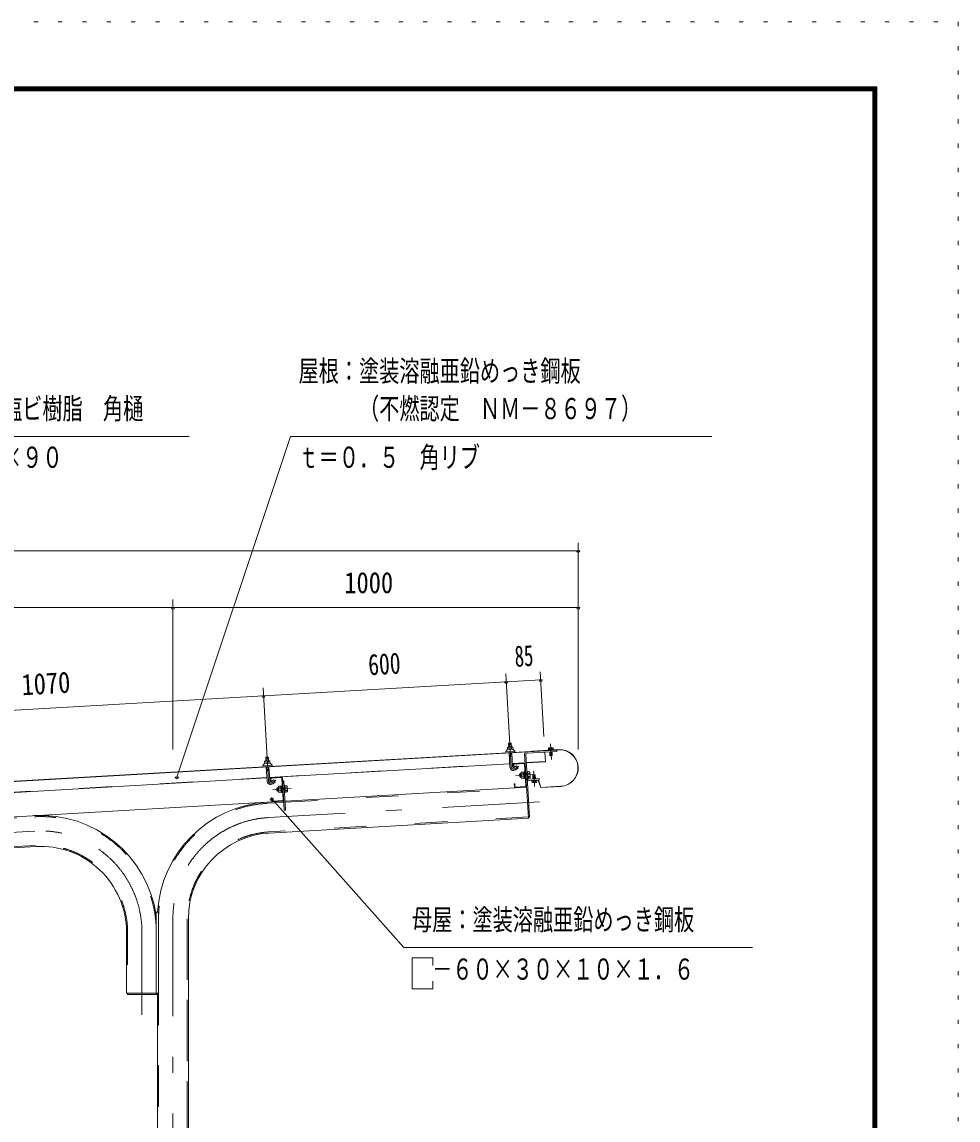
# Model space of a CAD drawing. Units: millimetres, scale not verified. Extents: x -30415 to 30412, y -14700 to 14700.
# Drawn here: x 22329 to 30412, y 5224 to 14700 of the extents above; entities that cross this region are included whole.
import ezdxf
from ezdxf.enums import TextEntityAlignment as Align

# ---------------------------------------------------------------- set-up
doc = ezdxf.new("R2010")
doc.units = ezdxf.units.MM
doc.header["$LTSCALE"] = 70
for name, pattern in [('USER2', [10, 4, -6]), ('USER3', [24, 12, -5, 2, -5]), ('USER4', [3, 0.5, -2.5])]:
    doc.linetypes.add(name, pattern=pattern)
for name, color, linetype, lineweight in [('0-6_2-0BOLD', 7, 'Continuous', 18), ('0-7_2-1HIDDEN', 3, 'USER2', 18), ('0-8_2-2CENTER', 3, 'USER3', 18), ('0-9_2-4THIN', 4, 'Continuous', 18), ('0-A_2-5DIM', 3, 'Continuous', 18), ('0-C_F-F', 5, 'Continuous', 18), ('0-D_F-E_J_ADD', 5, 'USER4', 18)]:
    doc.layers.add(name, color=color, linetype=linetype, lineweight=lineweight)
doc.styles.add('ＭＳ ゴシック', font='')
doc.styles.get('ＭＳ ゴシック').set_extended_font_data('MS Gothic')

msp = doc.modelspace()

# ---------------------------------------------------------------- linework, layer by layer
at = {"layer": '0-6_2-0BOLD'}
for p, q in [((26533.49, 8423.16), (26532.46, 8441.07)), ((26555.15, 8442.37), (26556.19, 8424.47)), ((26884.75, 8433.94), (26885.44, 8421.73)), ((26905.62, 8422.87), (26904.92, 8435.09)), ((20414.3, 8039.48), (26948.45, 8416.24)), ((24457.28, 8352.75), (24458.98, 8323.28)), ((26506.55, 8403.86), (26585.17, 8408.4)), ((26534.82, 8392.39), (26541.87, 8270.17)), ((26536.77, 8358.55), (26560.35, 8359.91)), ((26565.45, 8271.53), (26558.41, 8393.75)), ((26669.95, 8381.95), (26701.81, 7829.5)), ((26681.14, 8382.6), (26712.57, 7837.48)), ((26949.1, 8405.06), (26687.72, 8389.99)), ((26843.62, 8410.19), (26843.52, 8411.94)), ((26886.19, 8401.43), (26887.82, 8372.79)), ((26948.46, 8416.24), (26949.1, 8405.06)), ((24410.03, 8282.98), (24424.34, 8301.56)), ((24436.97, 8302.28), (24435.94, 8320.19)), ((24438.3, 8271.51), (24445.35, 8149.29)), ((24458.63, 8321.49), (24459.67, 8303.6)), ((24468.93, 8150.66), (24461.89, 8272.87)), ((24467.33, 8178.51), (26540.26, 8298.05)), ((24489.3, 8276.2), (24488.65, 8287.52)), ((26563.85, 8299.4), (26640.23, 8303.81)), ((26569.52, 8299.72), (26674.35, 8305.76)), ((26575.76, 8288.85), (26577.13, 8265.09)), ((26577.64, 8265.41), (26600.45, 8280.39)), ((26663.49, 8299.52), (26581.03, 8294.77)), ((26680.2, 8106.96), (26669.4, 8294.25)), ((26687.55, 8271.46), (26676.37, 8270.82)), ((24443.74, 8177.16), (20728.54, 7962.94)), ((24463.84, 8239.03), (24440.25, 8237.67)), ((24543.71, 8182.93), (24467.32, 8178.53)), ((24479.24, 8167.98), (24480.61, 8144.21)), ((24566.97, 8178.64), (24484.51, 8173.89)), ((24583.69, 7986.09), (24572.88, 8173.38)), ((26640.31, 8184.6), (26633.33, 8184.2)), ((26640.78, 8176.56), (26638.24, 8220.59)), ((26661.47, 8213), (26641.19, 8211.83)), ((26662.98, 8186.77), (26642.7, 8185.6)), ((26667.64, 8227.54), (26660.65, 8227.14)), ((26661.82, 8206.87), (26669.21, 8200.29)), ((26662.22, 8199.88), (26669.62, 8193.3)), ((26670.92, 8170.58), (26676.51, 8170.91)), ((26698.88, 8172.2), (26693.29, 8171.87)), ((26713.2, 8215.98), (26696.41, 8215.01)), ((26697.92, 8188.78), (26714.71, 8189.75)), ((26740.02, 8198.76), (26741.8, 8168.37)), ((26743.28, 8149.87), (26744, 8137.66)), ((26764.17, 8138.84), (26763.46, 8151.05)), ((24494.09, 8124.78), (24516.9, 8139.76)), ((24543.8, 8063.72), (24536.82, 8063.32)), ((24544.67, 8090.95), (24564.95, 8092.12)), ((24566.46, 8065.89), (24546.18, 8064.72)), ((24565.3, 8085.99), (24572.69, 8079.41)), ((24565.71, 8079.01), (24573.1, 8072.42)), ((24576.57, 8109.43), (24570.98, 8109.11)), ((24616.68, 8095.1), (24599.89, 8094.14)), ((24601.1, 7975.87), (26686.44, 8096.11)), ((24601.41, 8067.91), (24618.19, 8068.88)), ((26674.93, 8101.05), (26592.47, 8096.3)), ((20606.54, 7745.55), (24589.91, 7975.23)), ((24488.66, 8004.45), (24490.04, 7980.69)), ((24495.95, 7975.42), (24578.41, 7980.17)), ((24574.27, 8052.16), (24567.28, 8051.75)), ((26701.81, 7829.5), (24464.7, 7700.51)), ((26712.56, 7837.48), (26701.39, 7836.84)), ((23488.36, 6318.98), (23488.36, 7018.98)), ((23231.82, 6318.98), (23231.82, 6843.98)), ((23509.36, 6318.98), (23231.82, 6318.98)), ((23498.86, -882.1), (23498.86, 6318.98))]:
    msp.add_line(p, q, dxfattribs=at)
for points in [[(26567.54, 8425.13), (26566.51, 8443.03), (26563.36, 8444.61), (26524.05, 8442.34), (26521.11, 8440.41), (26522.14, 8422.51)], [(26553.8, 8473.63), (26549.65, 8477.33), (26533.92, 8476.44), (26530.21, 8472.27)], [(26531.92, 8442.8), (26530.21, 8472.27), (26553.8, 8473.63), (26555.5, 8444.15)], [(26875.35, 8421.16), (26874.66, 8433.37), (26877.61, 8435.31), (26911.85, 8437.25), (26915.01, 8435.66), (26915.7, 8423.44)], [(26971.06, 8419.29), (20414.2, 8041.23), (20425.94, 7837.53)], [(24435.39, 8321.92), (24433.69, 8351.4), (24437.4, 8355.56), (24453.13, 8356.46), (24457.28, 8352.75), (24433.69, 8351.4)], [(26585.82, 8397.08), (26585.17, 8408.4), (26568.82, 8425.2), (26520.86, 8422.44), (26506.55, 8403.86), (26507.2, 8392.55)], [(26685.53, 8306.41), (26849.06, 8315.83), (26844.27, 8399.01)], [(26738.64, 8405.89), (26738.54, 8407.64), (26963.91, 8420.63)], [(26887.82, 8372.79), (26908.79, 8373.97), (26907.16, 8402.64)], [(26908.79, 8373.97), (26905.49, 8370.28), (26891.51, 8369.49), (26887.82, 8372.79)], [(24424.34, 8301.56), (24472.3, 8304.33), (24488.65, 8287.52), (24410.03, 8282.98), (24410.68, 8271.67)], [(24471.02, 8304.25), (24469.98, 8322.15), (24466.84, 8323.73), (24427.53, 8321.46), (24424.59, 8319.53), (24425.63, 8301.63)], [(26577.13, 8265.1), (26571.54, 8264.77), (26570.17, 8288.53)], [(26600.45, 8280.39), (26613.42, 8260.64), (26590.61, 8245.65)], [(24480.61, 8144.22), (24475.02, 8143.89), (24473.65, 8167.66)], [(24516.9, 8139.76), (24503.93, 8159.51), (24481.12, 8144.52)], [(24578.47, 8173.7), (24594.35, 7898.37), (24605.53, 7899.01), (24591.03, 8150.58), (24579.84, 8149.94)], [(26638.71, 8212.55), (26631.72, 8212.15), (26633.33, 8184.2), (26627.79, 8189.13), (26626.78, 8206.61), (26631.72, 8212.15)], [(26638.24, 8220.59), (26640.43, 8224.94), (26660.71, 8226.11)], [(26640.78, 8176.56), (26643.46, 8172.49), (26663.74, 8173.66)], [(26660.65, 8227.14), (26663.8, 8172.63), (26670.78, 8173.03)], [(26670.92, 8170.58), (26667.5, 8229.99), (26673.09, 8230.31)], [(26698.88, 8172.2), (26695.46, 8231.6), (26689.87, 8231.28)], [(26695.66, 8228.13), (26712.44, 8229.1), (26715.12, 8225.02), (26717.65, 8181), (26715.46, 8176.64), (26698.68, 8175.67)], [(26701.29, 8154.82), (26794.87, 8160.22), (26794.23, 8171.4), (26700.64, 8166)], [(26711.01, 8155.38), (26711.11, 8153.63), (26787.98, 8158.07), (26809.28, 8092.68), (26982.25, 8102.66)], [(26773.54, 8151.64), (26774.26, 8139.43), (26771.31, 8137.49), (26737.07, 8135.49), (26733.91, 8137.07), (26733.19, 8149.28)], [(26762.77, 8169.58), (26760.98, 8199.99), (26757.28, 8203.28), (26743.31, 8202.46), (26740.02, 8198.76), (26760.98, 8199.99)], [(26982.14, 8104.4), (26810.53, 8094.51), (26789.23, 8159.89)], [(24531.27, 8068.25), (24530.26, 8085.73), (24535.2, 8091.27)], [(24531.27, 8068.25), (24536.82, 8063.32), (24535.2, 8091.27), (24542.19, 8091.67)], [(24564.19, 8105.23), (24543.91, 8104.06), (24541.72, 8099.71)], [(24541.72, 8099.71), (24544.26, 8055.68), (24546.94, 8051.61), (24567.22, 8052.78)], [(24567.28, 8051.75), (24564.13, 8106.26), (24571.13, 8106.66)], [(24570.98, 8109.11), (24574.41, 8049.71), (24580, 8050.03)], [(24596.77, 8051), (24602.36, 8051.32), (24598.94, 8110.72), (24593.35, 8110.4)], [(24599.14, 8107.25), (24615.92, 8108.22), (24618.6, 8104.14), (24621.14, 8060.12), (24618.95, 8055.76), (24602.16, 8054.79)], [(26586.55, 8101.57), (26585.19, 8125.32), (26579.59, 8125.01), (26580.96, 8101.24)], [(24484.45, 7980.37), (24483.07, 8004.13), (24488.66, 8004.45)], [(20595.1, 7944.01), (20621.92, 7478.95), (22447.66, 7584.22)], [(23488.36, 7018.98), (23509.36, 7018.98), (23509.36, 6318.98)], [(23765.91, 6960.27), (23765.91, -882.1), (23498.86, -882.1)], [(23491.33, 6318.98), (23491.33, 6307.78), (23239.34, 6307.78), (23239.34, 6318.98)]]:
    msp.add_lwpolyline(points, dxfattribs=at)
for points in [[(26874, 8415.47), (26917.68, 8417.95), (26917.36, 8423.54), (26873.68, 8421.06)], [(26774.88, 8157.33), (26731.2, 8154.77), (26731.53, 8149.18), (26775.21, 8151.74)]]:
    msp.add_lwpolyline(points, close=True, dxfattribs=at)
for centre, radius, start, end in [((26527.26, 8432.45), 10.06, 58.91577, 118.91577), ((26545.87, 8405.92), 37.62, 75.71207, 110.88799), ((26561.3, 8434.41), 10.06, 67.68428, 127.68428), ((26880.06, 8427.32), 8.11, 54.71553, 93.24696), ((26896.42, 8406.54), 29.79, 73.41785, 113.07829), ((26910.32, 8429.04), 8.11, 93.24696, 131.7932), ((26688.13, 8383), 18.2, 93.30186, 183.29813), ((26688.13, 8383), 7, 93.30186, 183.29478), ((26973.07, 8261.64), 159.25, 273.30022, 93.30022), ((26973.07, 8261.64), 157.5, 273.30022, 93.30005), ((24430.75, 8311.57), 10.06, 58.91577, 118.91577), ((24449.36, 8285.04), 37.62, 75.71207, 110.88799), ((24464.78, 8313.53), 10.06, 67.68428, 127.68428), ((26573.32, 8271.98), 31.5, 183.30002, 303.30002), ((26573.32, 8271.98), 7.88, 183.30002, 303.30002), ((26581.35, 8289.18), 11.2, 93.29965, 183.30174), ((26581.35, 8289.18), 5.6, 93.29744, 183.30212), ((26663.81, 8293.93), 11.2, 3.30186, 93.30186), ((26663.81, 8293.93), 5.6, 3.30186, 93.30186), ((24476.8, 8151.11), 7.88, 183.30002, 303.30002), ((24484.83, 8168.3), 11.2, 93.30186, 183.30186), ((24484.83, 8168.3), 5.6, 93.30186, 183.30186), ((24567.29, 8173.05), 11.2, 3.30365, 93.30186), ((24567.29, 8173.05), 5.6, 3.30186, 93.30186), ((26648.43, 8218.83), 10.07, 183.30011, 224.02693), ((26676.06, 8200.68), 36.61, 162.2747, 204.32552), ((26650.7, 8179.48), 10.07, 142.57329, 183.30011), ((26700.24, 8172.99), 7, 183.29498, 273.30269), ((26700.24, 8172.99), 18.2, 250.67981, 273.30081), ((26705.2, 8222.1), 10.07, 322.57329, 3.30011), ((26679.84, 8200.9), 36.61, 342.2747, 24.32552), ((26707.47, 8182.76), 10.07, 3.30011, 44.02693), ((24476.8, 8151.11), 31.5, 183.30002, 303.30002), ((24551.91, 8097.95), 10.07, 183.30011, 224.02693), ((24579.54, 8079.8), 36.61, 162.2747, 204.32552), ((24554.18, 8058.61), 10.07, 142.57329, 183.30011), ((24608.68, 8101.22), 10.07, 322.57329, 3.30011), ((24583.32, 8080.02), 36.61, 342.2747, 24.32552), ((24610.95, 8061.88), 10.07, 3.30011, 44.02693), ((26592.14, 8101.89), 11.2, 183.30186, 273.29744), ((26592.14, 8101.89), 5.6, 183.30186, 273.29744), ((26674.61, 8106.64), 5.6, 273.29744, 3.30212), ((26674.61, 8106.64), 11.2, 273.29744, 3.30212), ((26738.58, 8143.7), 8.11, 273.3562, 311.88763), ((26752.45, 8166.22), 29.79, 253.52235, 293.1828), ((26768.84, 8145.47), 8.11, 234.80835, 273.35458), ((24507.39, 6960.27), 1008.52, 93.29993, 176.66293), ((24495.63, 7981.01), 11.2, 183.30161, 273.30186), ((24495.63, 7981.01), 5.6, 183.30238, 273.30186), ((24578.09, 7985.77), 5.6, 273.30186, 3.30186), ((24578.09, 7985.77), 11.2, 273.30186, 3.30186), ((22490.33, 6843.98), 1008.52, 8.27481, 93.29997), ((24507.39, 6960.27), 741.48, 93.3, 180), ((22490.33, 6843.98), 741.48, 0, 93.3)]:
    msp.add_arc(centre, radius, start, end, dxfattribs=at)
at = {"layer": '0-7_2-1HIDDEN'}
for p, q in [((24467.23, 8180.26), (26540.16, 8299.79)), ((26563.75, 8301.13), (26674.25, 8307.5)), ((26685.43, 8308.15), (26848.97, 8317.58)), ((20728.44, 7964.68), (24443.64, 8178.91)), ((24601.67, 7966.08), (26687, 8086.32)), ((24449.9, 7957.33), (24590.48, 7965.44)), ((20607.1, 7735.77), (22437.78, 7841.32)), ((26701.24, 7839.29), (24464.14, 7710.3)), ((22447.09, 7594), (20621.35, 7488.73)), ((23756.12, 6960.27), (23756.1, -882.1)), ((23756.12, 832.9), (23756.12, 6960.27)), ((23241.61, 6843.98), (23241.61, 6318.98))]:
    msp.add_line(p, q, dxfattribs=at)
msp.add_lwpolyline([(23508.65, -882.1), (23508.66, 6318.98), (23508.66, 832.9)], dxfattribs=at)
for centre, radius, start, end in [((24507.39, 6960.27), 998.73, 93.29994, 177.85707), ((22490.33, 6843.98), 998.73, 2.14024, 93.01636), ((24507.39, 6960.27), 751.27, 93.3, 180), ((22490.33, 6843.98), 751.27, 0, 93.3)]:
    msp.add_arc(centre, radius, start, end, dxfattribs=at)
at = {"layer": '0-8_2-2CENTER'}
for p, q in [((26553.66, 8270.86), (26539.52, 8516.21)), ((26900.48, 8334.94), (26892.75, 8471.22)), ((24442.99, 8395.33), (24457.14, 8149.98)), ((26584.12, 8255.54), (26618.49, 8278.1)), ((24487.6, 8134.65), (24521.97, 8157.23)), ((26751.33, 8205.02), (26592.34, 8195.86)), ((26756.24, 8101.55), (26748.25, 8237.81)), ((24495.82, 8074.98), (24654.81, 8084.14)), ((26798.14, 7968.81), (24457.02, 7833.82)), ((22439.97, 7717.53), (20428.33, 7601.53)), ((23632.38, 6960.27), (23632.38, -1616.12)), ((23365.34, 6132.78), (23365.34, 6843.98))]:
    msp.add_line(p, q, dxfattribs=at)
for centre, radius, start, end in [((26573.32, 8271.98), 19.69, 183.30241, 303.30002), ((24476.8, 8151.11), 19.69, 183.30241, 303.30002), ((24507.39, 6960.27), 875, 93.30017, 180), ((22490.33, 6843.98), 875, 0, 93.29997)]:
    msp.add_arc(centre, radius, start, end, dxfattribs=at)
at = {"layer": '0-9_2-4THIN'}
for p, q in [((26532.22, 8474.52), (26534.04, 8442.92)), ((26553.37, 8444.03), (26551.54, 8475.63)), ((24437.52, 8322.04), (24435.7, 8353.65)), ((24455.03, 8354.76), (24456.85, 8323.15)), ((26538.9, 8358.68), (26536.95, 8392.51)), ((26556.28, 8393.62), (26558.23, 8359.79)), ((26890.77, 8370.15), (26888.99, 8401.59)), ((26904.36, 8402.48), (26906.15, 8371.02)), ((24440.43, 8271.63), (24442.38, 8237.8)), ((24461.71, 8238.91), (24459.76, 8272.74)), ((26628.42, 8208.45), (26638.91, 8209.06)), ((26640.12, 8188.1), (26629.63, 8187.49)), ((26742.65, 8201.72), (26744.6, 8168.54)), ((26759.97, 8169.43), (26758.02, 8202.62)), ((24531.91, 8087.57), (24542.39, 8088.18)), ((24543.6, 8067.22), (24533.12, 8066.61))]:
    msp.add_line(p, q, dxfattribs=at)
at = {"layer": '0-A_2-5DIM'}
for p, q in [((24647.39, 11122.9), (23667.39, 8182.9)), ((24647.39, 11122.9), (28287.39, 11122.9)), ((27132.4, 10205.9), (27132.4, 8420.91)), ((13342.36, 10135.9), (27132.4, 10135.9)), ((27146.4, 10135.9), (27118.4, 10135.9)), ((23632.4, 8420.91), (23632.4, 9715.9)), ((27132.4, 9645.91), (13342.36, 9645.91)), ((23646.4, 9645.91), (23618.4, 9645.91)), ((27146.4, 9645.91), (27118.4, 9645.91)), ((26808.32, 9022.5), (20378.99, 8651.78)), ((26525.31, 9005.36), (26497.31, 9005.36)), ((26539.52, 8516.18), (26507.28, 9075.25)), ((26822.32, 9022.49), (26794.32, 9022.49)), ((26836.52, 8533.3), (26804.28, 9092.37)), ((24410.76, 8954.37), (24442.99, 8395.33)), ((24428.79, 8884.48), (24400.79, 8884.48)), ((23681.39, 8182.9), (23653.39, 8182.9)), ((24499.73, 7995.65), (24471.73, 7995.65)), ((25877.68, 6623.91), (25877.68, 6558.37))]:
    msp.add_line(p, q, dxfattribs=at)
for points in [[(20384.79, 7526.4), (21217.39, 11122.9), (23772.39, 11122.9)], [(24485.73, 7995.65), (25627.39, 6712.9), (28637.39, 6712.9)], [(25877.68, 6623.91), (25697.39, 6623.91), (25697.39, 6355.9), (25877.68, 6355.9), (25877.68, 6421.44)]]:
    msp.add_lwpolyline(points, dxfattribs=at)
for centre in [(27132.4, 10135.9), (23632.4, 9645.91), (27132.4, 9645.91), (26511.31, 9005.36), (26808.32, 9022.49), (24414.79, 8884.48), (23667.39, 8182.9), (24485.73, 7995.65)]:
    msp.add_arc(centre, 14, 180, 0, dxfattribs=at)
at = {"layer": '0-C_F-F'}
for points in [[(29712.5, -14000), (-10467.5, -14000), (-10467.5, 14140), (29712.5, 14140)], [(29709, -13996.5), (-10464, -13996.5), (-10464, 14136.5), (29709, 14136.5)], [(29705.5, -13993), (29705.5, 14133), (-10460.5, 14133), (-10460.5, -13993)], [(29702, -13989.5), (29702, 14129.5), (-10457, 14129.5), (-10457, -13989.5)], [(29698.5, -13986), (29698.5, 14126), (-10453.5, 14126), (-10453.5, -13986)], [(29695, -13982.5), (-10450, -13982.5), (-10450, 14122.5), (29695, 14122.5)], [(29691.5, -13979), (29691.5, 14119), (-10446.5, 14119), (-10446.5, -13979)], [(29688, -13975.5), (29688, 14115.5), (-10443, 14115.5), (-10443, -13975.5)], [(29684.5, -13972), (29684.5, 14112), (-10439.5, 14112), (-10439.5, -13972)], [(29681, -13968.5), (29681, 14108.5), (-10436, 14108.5), (-10436, -13968.5)], [(29677.5, -13965), (29677.5, 14105), (-10432.5, 14105), (-10432.5, -13965)]]:
    msp.add_lwpolyline(points, close=True, dxfattribs=at)
at = {"layer": '0-D_F-E_J_ADD'}
msp.add_lwpolyline([(30412.5, -14700), (-11167.5, -14700), (-11167.5, 14700), (30412.5, 14700)], close=True, dxfattribs=at)

# ---------------------------------------------------------------- texts
at = {"layer": '0-A_2-5DIM', "color": 7, "style": 'ＭＳ ゴシック'}
for s, width, p in [('屋根：塗装溶融亜鉛めっき鋼板', 0.7, (24717.39, 11542.46)), ('谷樋：硬質塩ビ樹脂\u3000角樋', 0.7, (21287.39, 11217.77)), ('\u3000\u3000\u3000（不燃認定\u3000ＮＭ－８６９７）', 0.7, (24717.39, 11217.78)), ('\u3000－１２０×９０', 0.7, (21287.39, 10797.77)), ('ｔ＝０．５\u3000角リブ', 0.7, (24717.39, 10797.77)), ('1000', 0.85, (25112.47, 9715.9)), ('母屋：塗装溶融亜鉛めっき鋼板', 0.7, (25697.39, 6807.77)), ('\u3000－６０×３０×１０×１．６', 0.7, (25697.39, 6380.77))]:
    msp.add_text(s, height=182.3, dxfattribs=dict(at, width=width)).set_placement(p, align=Align.BOTTOM_LEFT)
for s, width, p in [('85', 0.65, (26591.56, 9080.11)), ('600', 0.75, (25327.48, 9007.23)), ('1070', 0.85, (22333.37, 8834.59))]:
    msp.add_text(s, height=182.3, rotation=3.3, dxfattribs=dict(at, width=width)).set_placement(p, align=Align.BOTTOM_LEFT)

doc.saveas('drawing.dxf')
